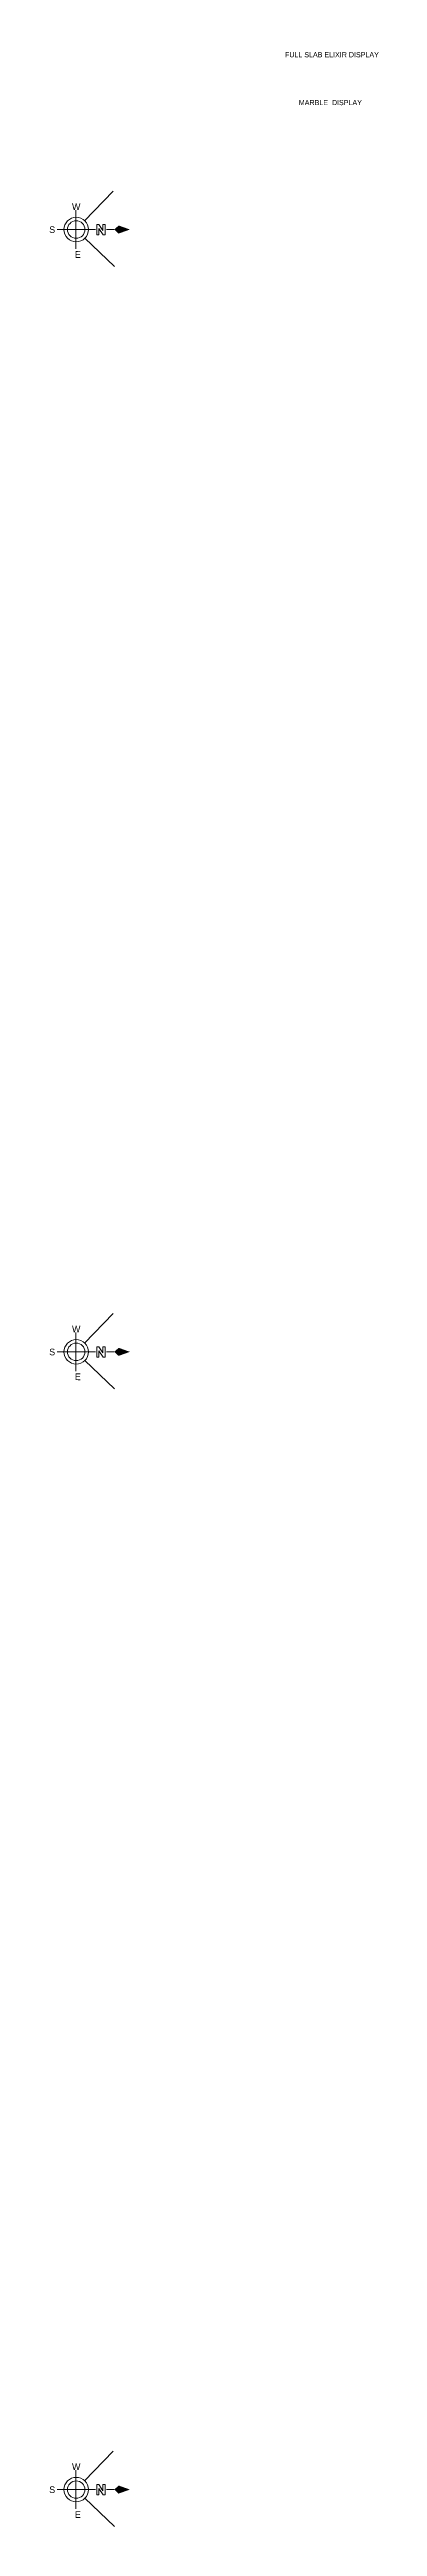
# Model space of a CAD drawing. Header units: inches. Extents: x -137722 to 81594, y -22256 to -1207.
# Drawn here: x -65412 to -65087, y -7729 to -5279 of the extents above; entities that cross this region are included whole.
import ezdxf

# ---------------------------------------------------------------- set-up
doc = ezdxf.new("R2010")
doc.units = ezdxf.units.IN
doc.header["$LTSCALE"] = 0.05
doc.header["$MEASUREMENT"] = 0
doc.layers.add('text', color=176, linetype='Continuous')
doc.styles.add('4MMOF3-8', font='ARIALN.TTF', dxfattribs={"height": 5.12})
doc.styles.get("Standard").update_dxf_attribs({"font": 'stylu.ttf', "height": 6})

# ---------------------------------------------------------------- blocks, each defined once
blk = doc.blocks.new('F6')
at = {"color": 252, "lineweight": 15, "ltscale": 3}
for p, q in [((38324.2, 29540.7), (38352.4, 29570.1)), ((38353.9, 29495.5), (38324.6, 29523.6))]:
    blk.add_line(p, q, dxfattribs=at)
at = {"color": 1, "lineweight": 15}
for p, q in [((38297.2, 29532), (38334.9, 29532)), ((38315.7, 29551.2), (38315.7, 29512.8)), ((38336.4, 29537), (38338.4, 29537)), ((38336.4, 29526.9), (38336.4, 29537)), ((38338.4, 29537), (38342.4, 29530.9)), ((38338.4, 29533), (38338.4, 29526.9)), ((38342.5, 29526.9), (38338.4, 29533)), ((38340.3, 29534.1), (38340.3, 29534.1)), ((38342.4, 29537), (38344.4, 29537)), ((38342.4, 29530.9), (38342.4, 29537)), ((38344.4, 29537), (38344.5, 29526.9)), ((38346, 29532), (38353.5, 29532))]:
    blk.add_line(p, q, dxfattribs=at)
at = {"color": 1, "lineweight": 15, "ltscale": 3}
for p, q in [((38338.4, 29526.9), (38336.4, 29526.9)), ((38342.5, 29526.9), (38344.5, 29526.9))]:
    blk.add_line(p, q, dxfattribs=at)
at = {"color": 252, "lineweight": 15, "ltscale": 3}
for radius in [12.1, 8.62]:
    blk.add_circle((38315.9, 29532), radius, dxfattribs=at)
at = {"color": 1, "lineweight": 15}
for points in [[(38353.5, 29532), (38357.9, 29536), (38369, 29532)], [(38369, 29532), (38357.8, 29528), (38353.5, 29532)]]:
    blk.add_solid(points, dxfattribs=at)
at = {"lineweight": 15, "ltscale": 3, "char_height": 6.61, "width": 18.276, "attachment_point": 7, "rotation": 359.632}
for s, insert in [('W', (38311.7, 29551.3)), ('S', (38289.2, 29528.5)), ('E', (38314.6, 29504))]:
    blk.add_mtext(s, dxfattribs=dict(at, insert=insert))

msp = doc.modelspace()

# ---------------------------------------------------------------- block references
for p in [(-103701.1337, -34988.8375), (-103701.1337, -36099.2123), (-103701.1337, -37224.8287)]:
    msp.add_blockref('F6', p)

# ---------------------------------------------------------------- texts
at = {"layer": 'text', "ltscale": 50, "char_height": 5.12, "attachment_point": 4, "style": '4MMOF3-8', "bg_fill": 2}
for s, insert, width in [('\\pi11.81645;FULL SLAB ELIXIR DISPLAY', (-65190.6313, -5283.9195), 100.677375), ('\\pi7.30655;MARBLE  DISPLAY', (-65172.4423, -5331.2603), 66.281096)]:
    msp.add_mtext(s, dxfattribs=dict(at, insert=insert, width=width))

doc.saveas('drawing.dxf')
